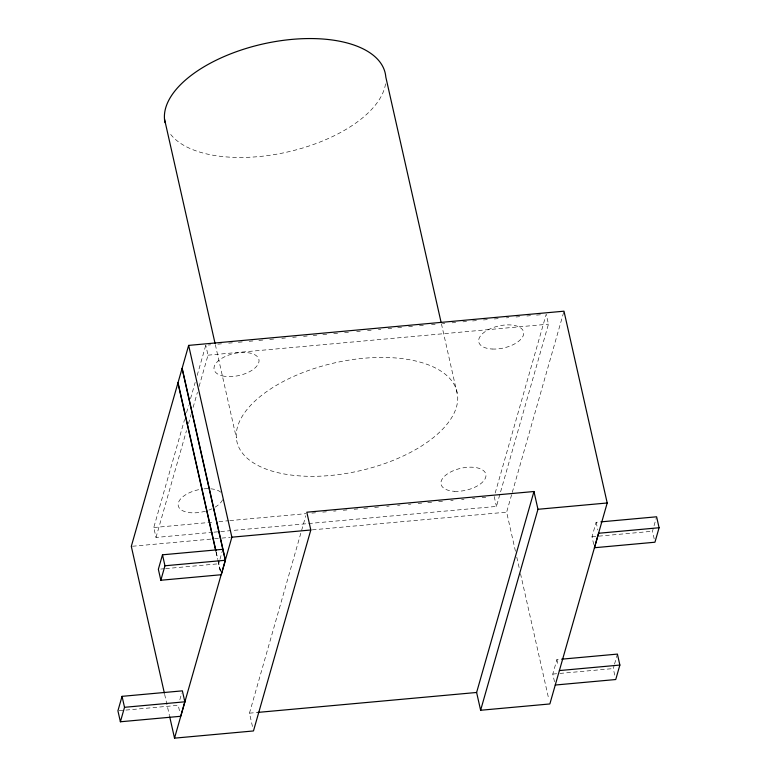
<?xml version="1.0" encoding="UTF-8"?>
<svg xmlns="http://www.w3.org/2000/svg" width="777" height="777" viewBox="0 0 777 777"><rect width="100%" height="100%" fill="white"/><g stroke="black" fill="none" stroke-linecap="round" stroke-linejoin="round"><path stroke-width="0.58" stroke-dasharray="3.88 2.91" d="M212.743 532.274L156.002 537.441L153.768 527.525L184.576 419.551M186.567 412.587L188.558 405.623M190.54 398.659L195.182 382.401M197.173 375.437L205.779 345.25L210.616 344.813M156.002 537.441L186.48 430.633M188.471 423.669L191.123 414.384M193.114 407.41L197.416 392.327M199.077 386.519L208.022 355.167L205.779 345.25M179.837 699.756L181.74 693.074M220.522 571.445L218.687 563.781L219.638 560.44M219.949 559.333L222.494 550.427M252.467 726.514L249.466 713.169L305.817 515.695M495.192 493.026L546.212 314.229L548.455 324.155L496.435 506.419L232.061 530.516M515.442 551.223L506.633 512.16L511.946 493.57M512.276 492.404L563.985 311.188M554.516 681.75L552.787 674.077L556.915 659.605L560.47 659.284M593.725 544.444L591.996 536.771L596.124 522.299L599.679 521.979M614.753 675.145L613.267 668.57L614.218 665.229M614.539 664.112L617.404 654.098M654.205 538.927L652.476 531.254L656.293 517.9M217.851 344.153L221.474 343.822M228.72 343.162L232.342 342.832M238.374 342.278L243.211 341.841M249.242 341.288L252.865 340.967M258.896 340.413L263.733 339.976M269.765 339.423L274.592 338.986M281.837 338.325L285.46 337.995M292.706 337.335L296.328 337.004M303.564 336.344L307.187 336.014M313.228 335.46L316.851 335.13M322.882 334.586L327.709 334.139M333.751 333.595L338.578 333.148M344.609 332.605L349.436 332.158M356.682 331.497L360.305 331.177M367.55 330.516L371.173 330.186M378.418 329.526L380.827 329.302M388.073 328.642L391.695 328.312M397.727 327.758L402.554 327.321M408.595 326.767L413.422 326.33M419.463 325.786L424.291 325.34M431.526 324.679L435.149 324.349M442.395 323.688L444.813 323.475M452.049 322.814L455.672 322.484M462.917 321.824L466.54 321.493M472.571 320.94L477.408 320.503M483.44 319.949L488.267 319.512M494.308 318.958L499.135 318.521M506.381 317.861L508.789 317.638M516.035 316.977L519.658 316.657M526.903 315.996L530.526 315.666M536.557 315.112L541.384 314.675M208.022 355.167L548.455 324.155M153.768 527.525L214.131 522.027M218.959 521.59L228.613 520.707M229.827 520.6L305.876 513.665M311.917 513.111L315.53 512.781M322.776 512.121L326.398 511.8M333.644 511.14L336.053 510.916M343.298 510.256L346.921 509.926M354.166 509.265L357.789 508.935M363.821 508.381L368.648 507.944M374.689 507.391L379.516 506.954M386.761 506.293L389.17 506.08M397.62 505.303L400.038 505.089M408.488 504.312L410.907 504.098M418.143 503.438L421.765 503.107M427.806 502.554L432.634 502.117M438.665 501.563L443.502 501.126M450.738 500.466L453.156 500.242M461.606 499.475L464.024 499.252M472.474 498.484L474.883 498.261M482.128 497.601L485.751 497.27M213.947 532.167L230.847 530.623M132.508 546.25L213.364 538.879M214.569 538.772L220.61 538.218M221.814 538.111L230.264 537.334M312.335 529.856L506.633 512.16M160.771 569.065L164.394 568.735M165.598 568.618L218.687 563.781M591.996 536.771L652.476 531.254M119.124 710.702L178.244 705.322L179.73 711.897M552.787 674.077L558.721 673.533M559.906 673.426L613.267 668.57M249.466 713.169L257.925 712.402M596.124 522.299L597.853 529.972M556.915 659.605L558.401 666.18M516.773 557.148L519.444 568.987M520.512 573.717L548.795 699.213M494.201 496.503L496.435 506.419M441.423 323.805L457.653 395.852A112.83 55.39 -12.7 0 1 295.648 475.563A112.83 55.39 -12.7 0 1 287.713 379.234A112.83 55.39 -12.7 0 1 457.653 395.852M215.336 344.619L236.354 437.917M216.239 552.233L217.842 559.333M218.104 560.518L220.513 571.173M216.016 551.961L217.618 559.052M217.881 560.236L220.415 571.454M164.646 694.347L169.454 715.656M385.538 83.829A112.83 55.39 -12.7 0 1 288.529 151.768A112.83 55.39 -12.7 0 1 170.085 133.605M222.562 499.786A22.951 11.266 -12.7 0 1 214.005 507.769M212.043 508.76A22.951 11.266 -12.7 0 1 208.858 510.091M205.468 511.179A22.951 11.266 -12.7 0 1 178.176 505.235A22.951 11.266 -12.7 0 1 202.904 488.976M204.069 488.85A22.951 11.266 -12.7 0 1 209.722 488.733M210.781 488.811A22.951 11.266 -12.7 0 1 220.862 492.278M454.399 491.297A22.951 11.266 -12.7 0 0 485.839 474.203A22.951 11.266 -12.7 0 0 450.106 472.261A22.951 11.266 -12.7 0 0 454.399 491.297M222.426 375.874A22.951 11.266 -12.7 0 0 258.78 362.509A22.951 11.266 -12.7 0 0 228.321 355.225A22.951 11.266 -12.7 0 0 222.426 375.874M492.132 349.019A22.951 11.266 -12.7 0 0 523.572 331.925A22.951 11.266 -12.7 0 0 487.839 329.972A22.951 11.266 -12.7 0 0 492.132 349.019"/><path stroke-width="1.17" d="M225.281 560.275L182.061 368.483L131.303 546.357L164.384 693.162M182.061 368.483L188.646 345.396L563.985 311.188L607.206 502.981L549.863 703.952L480.623 710.256L476.612 692.472L533.964 491.511L306.808 512.208L310.819 529.992L253.467 730.953L174.524 738.15L169.716 716.841M122.047 696.347L117.919 710.819L120.386 721.775L180.72 716.277L184.848 701.806L182.372 690.85L122.047 696.347L124.524 707.303L120.386 721.775M222.814 549.31L162.49 554.807L158.353 569.279L160.829 580.244L221.309 574.727L225.437 560.256L182.216 368.463M160.829 580.244L164.957 565.773L162.49 554.807M174.524 738.15L231.867 537.189L188.646 345.396M480.623 710.256L537.966 509.294L533.964 491.511M594.463 547.727L598.591 533.265M561.664 659.178L617.404 654.098L619.871 665.054L615.743 679.525L555.254 685.032M600.874 521.872L656.614 516.792L659.081 527.748L654.953 542.22L594.434 547.736M231.867 537.189L310.819 529.992M537.966 509.294L607.206 502.981M164.957 565.773L225.437 560.256M598.572 533.265L659.081 527.748M124.524 707.303L185.004 701.796M559.382 670.57L619.871 665.054M257.925 712.402L476.612 692.472M441.151 322.63L385.8 76.981A112.83 55.39 -12.7 0 0 266.967 43.114A112.83 55.39 -12.7 0 0 165.025 122.62M164.501 119.046L215.064 343.434M178.088 382.935L215.977 551.048M177.933 382.944L215.753 550.786"/></g></svg>
